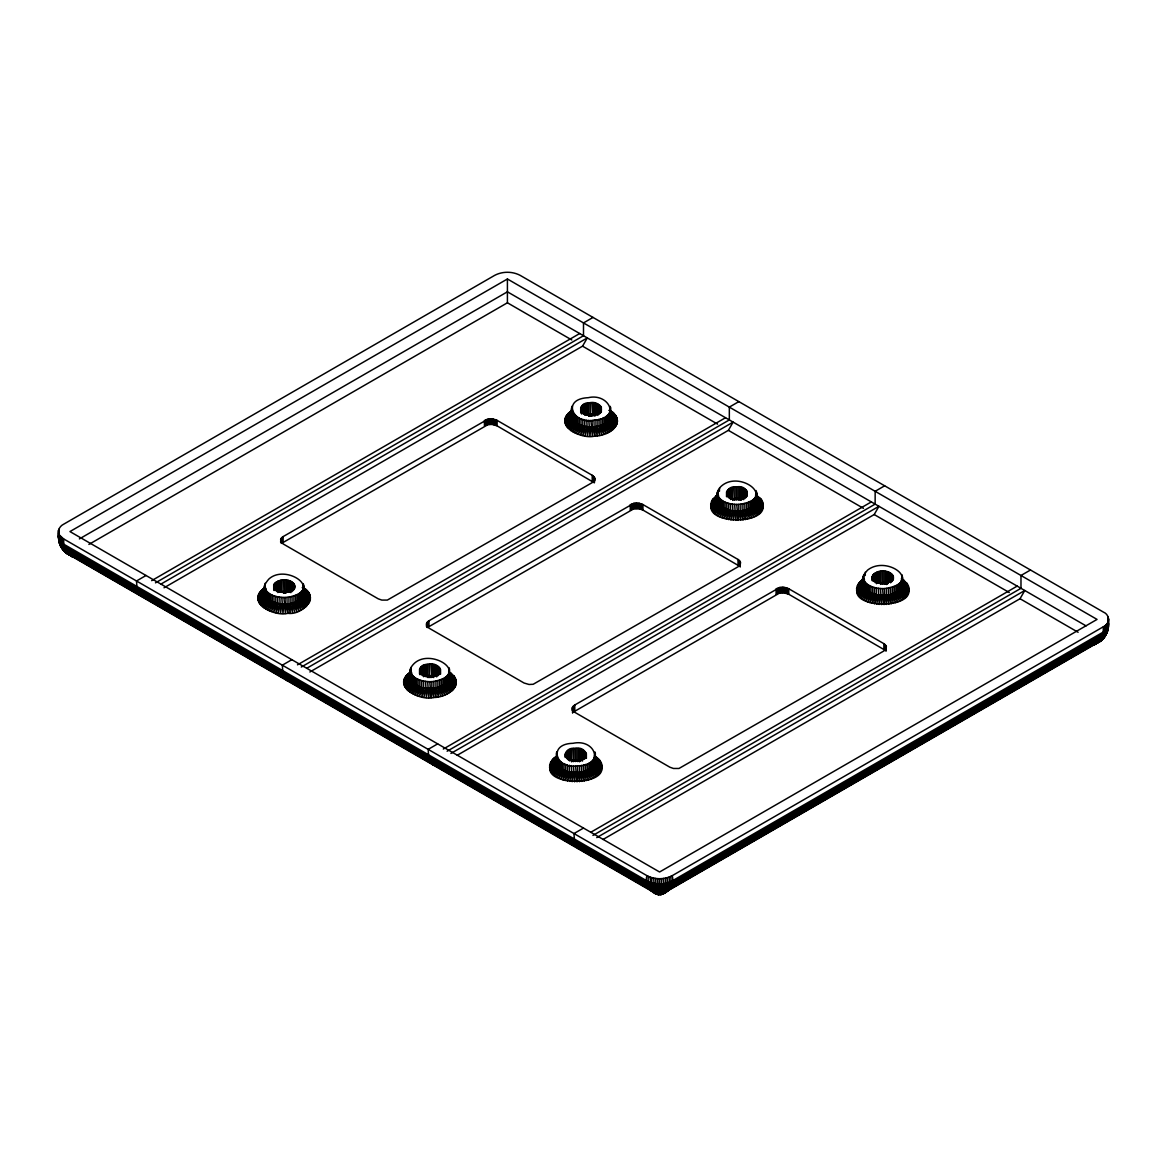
<?xml version="1.0" encoding="UTF-8"?>
<svg xmlns="http://www.w3.org/2000/svg" width="1167" height="1167" viewBox="0 0 1167 1167"><rect width="100%" height="100%" fill="white"/><g stroke="black" fill="none" stroke-linecap="round" stroke-linejoin="round"><path stroke-width="1.5" d="M557.184 755.837C520.949 789.767 630.705 789.767 594.47 755.837M718.347 494.414C682.111 528.33 791.868 528.33 755.633 494.414M864.178 578.599C827.943 612.529 937.699 612.529 901.464 578.599M303.828 585.994C309.868 615.68 244.982 605.877 268.891 579.022C286.192 563.209 324.951 590.254 288.074 597.256L287.826 613.302C273.443 617.226 243.772 600.99 265.536 587.453M433.905 681.44L431.834 681.63L431.834 688.209L433.657 697.487C444.058 697.749 462.351 688.647 454.123 676.262L448.566 673.213C453.19 684.65 436.195 689.347 427.662 688.18C414.898 689.741 403.476 674.526 413.497 664.183C429.894 646.635 471.833 673.84 433.905 681.44L433.657 697.487C419.274 701.425 389.603 685.175 411.368 671.652M579.722 765.64L579.474 781.686L577.665 772.408L577.665 765.815C604.973 765.917 595.812 738.375 572.968 743.306C547.075 743.846 555.988 769.957 577.665 765.815M595.068 420.018C573.464 425.736 560.408 398.881 588.299 397.684C608.795 392.783 621.486 418.209 595.068 420.018L594.805 436.064C580.422 439.988 550.766 423.752 572.53 410.215M740.885 504.217L740.637 520.249L738.813 510.971L738.813 504.392C779.118 499.17 738.959 468.361 720.477 486.96C700.433 514.837 764.37 521.343 756.493 491.745M886.716 588.401L886.453 604.448L884.644 595.17L884.644 588.576C924.424 582.698 887.27 554.413 867.533 570.167C843.624 597.023 908.495 606.825 902.456 577.14M1106.841 630.603L1107.585 628.867L1105.149 636.19L1098.76 642.229C1105.557 638.305 1109.598 630.034 1108.198 622.347L1107.775 630.472L1103.092 635.359L671.959 884.28C664.402 888.262 654.76 888.262 647.204 884.28L63.908 547.513L59.225 542.611L58.802 534.486L58.89 541.503L60.465 545.879L63.529 550.503L68.24 554.383C63.82 551.422 59.24 546.667 59.415 541.007L60.159 542.757M288.074 597.256L286.017 597.431L285.404 613.434L283.917 597.475C276.448 597.358 265.172 594.732 264.559 585.688M431.834 688.209L431.221 697.618L429.748 681.674C422.279 681.543 410.988 678.931 410.376 669.873M594.878 757.12L599.955 760.461L594.397 757.412C598.934 767.069 585.309 772.525 577.665 772.408L577.052 781.802L575.564 765.858M592.996 420.193L592.384 436.195L590.91 420.237M738.813 510.971L738.215 520.38L736.727 504.436C729.258 504.304 717.982 501.693 717.369 492.649M884.644 595.17L884.032 604.579L882.558 588.62C875.09 588.504 863.799 585.878 863.186 576.834M592.996 426.786C600.64 426.903 614.265 421.447 609.728 411.791L615.286 414.839C623.514 427.224 605.221 436.327 594.805 436.064L592.996 426.786C580.014 427.953 567.22 420.66 572.151 406.072M430.988 664.198L431.775 677.385L427.749 677.414L427.881 664.286C439.842 661.178 446.625 675.97 431.367 676.452C420.441 679.807 414.343 664.344 427.881 664.286M592.136 402.761L592.924 415.963L588.897 415.992L589.043 402.863C600.99 399.756 607.774 414.533 592.53 415.014C581.604 418.37 575.506 402.907 589.043 402.863M573.697 748.485L573.566 761.613L575.243 759.717L575.243 748.368C588.504 745.684 589.218 762.97 575.637 760.68C563.267 762.78 562.582 746.647 575.243 748.368M734.86 487.062L734.729 500.176L736.406 498.294L736.406 486.945C749.666 484.261 750.381 501.547 736.8 499.257C724.43 501.358 723.744 485.224 736.406 486.945M58.467 530.402L59.357 534.982L63.602 538.891L646.897 875.644C654.643 879.728 664.519 879.728 672.265 875.644L1103.399 626.737C1110.08 624.155 1110.08 614.688 1103.399 612.091L520.103 275.324C512.357 271.255 502.481 271.255 494.735 275.324L63.602 524.246C56.045 527.805 56.045 540.554 63.602 544.114L646.897 880.881C654.643 884.965 664.519 884.965 672.265 880.881L1103.399 631.974L1108.198 626.956L1108.65 619.414M59.225 542.611L58.467 535.638M61.092 544.435C60.728 550.984 68.605 554.31 73.113 557.184L65.41 552.356M657.575 878.62L658.421 894.622L661.47 894.476L1099.795 641.5L1103.092 635.359L1103.399 626.737M1103.486 637.094L1103.559 636.263M1101.59 640.202L1093.887 645.045L1104.084 637.518L1104.784 633.9M1105.908 632.281C1106.301 636.686 1101.984 639.939 1098.76 642.229M1108.548 626.446L1106.841 632.704L1104.784 635.738M283.917 604.068L282.968 613.434L281.83 597.402M429.748 688.253L428.785 697.618L427.662 681.586M590.91 426.83L589.948 436.195L588.824 420.164M577.665 772.408L575.564 772.452L574.616 781.802L573.478 765.785M736.727 511.029L735.779 520.38L734.641 504.348M882.558 595.214L881.596 604.579L880.472 588.547M280.62 539.446L280.941 541.853L283.129 543.924L378.239 598.831L381.799 600.086L387.342 600.086L592.223 482.613L594.411 480.541L594.732 478.134L592.223 475.29L497.113 420.383L492.182 418.924L488.01 419.113L283.129 536.601L280.941 538.658L280.62 542.188M426.436 623.645L426.772 626.052L428.96 628.109L524.056 683.016L529.001 684.475L533.173 684.285L738.04 566.797L740.228 564.74L740.564 562.334L738.04 559.474L642.944 504.567L639.37 503.313L633.827 503.313L428.96 620.786L426.772 622.857L426.436 626.387M572.268 707.829L572.589 710.236L574.777 712.308L669.887 767.215L673.461 768.469L678.99 768.469L883.871 650.982L886.059 648.925L886.38 646.518L883.871 643.673L788.761 588.766L783.83 587.307L779.658 587.497L574.777 704.985L572.589 707.042L572.268 710.572M281.83 603.995L280.547 613.302L279.774 597.198M427.662 688.18L426.363 697.487L425.605 681.382M588.824 426.757L587.526 436.064L586.768 419.96M575.564 772.452L573.478 772.364L572.195 781.686L571.422 765.581M734.641 510.942L733.343 520.249L732.584 504.144M880.472 595.141L879.174 604.448L878.415 588.343M717.559 491.438L717.399 500.439L710.659 505.88L717.369 499.228L717.982 490.257M646.897 875.644C644.344 885.272 650.646 891.559 658.421 894.622C649.567 893.353 647.233 884.017 648.4 876.432M278.14 613.04L279.774 603.777L275.806 612.66L277.761 603.441L277.761 596.862M423.971 697.224L425.605 687.976L421.623 696.845L423.592 687.64L423.592 681.047M585.134 435.802L586.768 426.538L582.785 435.422L584.755 426.218L584.755 419.624M569.802 781.423L571.422 772.16L573.478 772.364M730.95 520.001L732.584 510.738L728.616 519.607L730.571 510.402L730.571 503.808M876.782 604.185L878.415 594.922L874.433 603.806L876.402 594.601L876.402 588.008M1107.775 630.472L1108.533 623.484M651.58 890.975L656.642 892.843L655.591 878.43M672.265 875.644C674.497 884.834 669.041 891.938 660.741 894.622L661.587 878.62M569.408 765.246L569.408 771.825L567.454 781.029L571.422 772.16C564.274 771.81 552.589 765.669 557.447 757.12L551.714 760.461L556.965 756.902M273.72 584.915C273.749 594.47 291.429 594.791 294.77 586.928C293.719 577.869 277.688 577.753 273.72 584.915L273.72 589.773M872.157 576.95C874.973 568.679 892.419 568.825 893.411 578.073C889.881 585.674 874.068 585.63 872.157 576.95L872.157 580.189M659.588 878.678L659.195 894.695L654.541 890.523L653.666 878.109M275.835 596.41L275.835 602.989L273.53 612.15L277.761 603.441M421.652 680.594L421.652 687.188L419.361 696.334L423.592 687.64M582.814 419.172L582.814 425.751L580.524 434.912L584.755 426.218M567.483 764.793L567.483 771.372L565.178 780.533L569.408 771.825M728.646 503.356L728.646 509.95L726.341 519.096L730.571 510.402M874.462 587.555L874.462 594.134L872.172 603.295L876.402 594.601M655.343 892.172L657.692 894.476L651.449 889.662L650.048 877.103M273.982 595.826L273.982 602.42L271.357 611.523L275.835 602.989M419.814 680.025L419.814 686.619L417.173 695.707L421.652 687.188M580.976 418.603L580.976 425.182L578.336 434.284L582.814 425.751M565.63 764.21L565.63 770.803L563.005 779.906L567.483 771.372M726.793 502.787L726.793 509.381L724.167 518.469L728.646 509.95M872.624 586.986L872.624 593.565L869.984 602.668L874.462 594.134M1107.585 631.055L1104.493 637.109L1101.531 639.516L670.398 888.423L664.636 890.523L657.867 890.961L648.779 888.423L65.469 551.67L61.909 547.323L61.092 537.068M1095.186 643.44C1101.488 642.973 1109.306 632.718 1106.87 623.907M272.261 595.155L272.261 601.734L269.285 610.779L273.982 602.42M418.078 679.34L418.078 685.933L415.102 694.978L419.814 686.619M579.24 417.917L579.24 424.511L576.265 433.541L580.976 425.182M563.909 763.539L563.909 770.118L560.933 779.162L565.63 770.803M725.072 502.102L725.072 508.695L722.096 517.74L726.793 509.381M870.888 586.301L870.888 592.894L867.912 601.924L872.624 593.565M652.747 891.457L657.006 894.243C650.778 891.632 651.901 883.259 651.799 877.657M411.149 672.717L405.883 676.262L411.615 672.936L410.405 677.677L403.899 684.518L410.653 678.873L410.58 668.676M270.671 594.368L270.671 600.961L267.345 609.933L272.261 601.734M416.488 678.567L416.488 685.146L413.162 694.117L418.078 685.933M577.65 417.13L577.65 423.723L574.324 432.694L579.24 424.511M562.319 762.751L562.319 769.345L558.993 778.316L563.909 770.118M723.482 501.329L723.482 507.908L720.141 516.893L725.072 508.695M869.298 585.513L869.298 592.107L865.972 601.078L870.888 592.894M660.741 894.622C665 890.742 662.958 883.609 663.571 878.43M269.227 593.492L269.227 600.086L265.536 608.984L270.671 600.961M415.058 677.691L415.058 684.27L411.368 693.169L416.488 685.146M576.221 416.254L576.221 422.848L572.53 431.746L577.65 423.723M560.875 761.876L560.875 768.469L557.184 777.368L562.319 769.345M722.037 500.453L722.037 507.032L718.347 515.945L723.482 507.908M867.869 584.638L867.869 591.231L864.178 600.13L869.298 592.107M265.317 588.518L260.066 592.077L265.799 588.737L264.588 593.478L258.067 600.319L264.836 594.689L264.749 584.492M863.959 579.663L858.693 583.223L864.426 579.882L863.215 584.623L856.709 591.465L863.463 585.834L863.39 575.637M164.022 587.789L582.552 346.161L587.307 337.919L160.842 584.142M309.853 671.988L728.368 430.346L733.124 422.118L306.673 668.326M457.245 755.268L874.2 514.545L878.955 506.303L450.914 753.43M603.076 839.452L1020.031 598.729L1024.772 590.502L596.745 837.614M1106.01 633.273L1106.943 631.653M1101.984 638.451L1103.238 637.911L1099.737 641.587L1094.383 644.695L1100.569 640.873M656.642 892.843L663.819 892.172L665.365 886.672L665.511 878.109M286.017 604.025L287.826 613.302C301.976 615.534 320.794 596.687 302.822 587.453M269.227 600.086L263.902 607.949L267.958 599.123L267.958 592.53M576.221 422.848L570.882 430.711L574.952 421.885L574.952 415.292M415.058 684.27L409.719 692.133L413.789 683.308L413.789 676.729M722.037 507.032L716.713 514.895L720.768 506.084L720.768 499.491M560.875 768.469L555.55 776.332L559.606 767.507L559.606 760.913M867.869 591.231L862.53 599.094L866.6 590.269L866.6 583.675M279.132 580.714L279.132 592.063L285.156 591.348L285.944 593.201L283.931 593.142L285.156 591.348L285.156 579.999M262.429 606.825L267.958 599.123L261.145 605.629L266.878 598.087L266.878 591.509M569.408 429.587L574.952 421.885L568.139 428.391L573.858 420.849L573.858 414.27M408.26 691.01L413.789 683.308L406.977 689.814L412.695 682.287L412.695 675.693M572.589 712.526L779.658 592.982L783.83 592.792L788.761 594.251L885.52 650.471L885.52 644.972M715.24 513.772L720.768 506.084L713.956 512.576L719.689 505.048L719.689 498.455M554.077 775.209L559.606 767.507L552.793 774.013L558.526 766.471L558.526 759.892M861.071 597.971L866.6 590.269L859.787 596.775L865.506 589.233L865.506 582.654M656.729 892.405L662.448 892.405L665.73 891.092L667.174 886.234L667.364 877.657M265.988 590.414L265.988 596.993L260.066 604.375L266.878 598.087M572.968 413.176L572.968 419.77L567.045 427.137L573.858 420.849M411.805 674.599L411.805 681.192L405.883 688.559L412.695 682.287M718.799 497.361L718.799 503.954L712.877 511.321L719.689 505.048M557.636 758.798L557.636 765.377L551.714 772.758L558.526 766.471M864.616 581.56L864.616 588.139L858.693 595.52L865.506 589.233M265.172 583.296L265.303 595.856L259.176 603.062L265.988 596.993M572.282 412.039L572.282 418.617L566.17 425.824L572.968 419.77M411.134 673.461L411.134 680.055L405.007 687.246L411.805 681.192M718.113 496.223L718.113 502.817L711.987 510.008L718.799 503.954M556.951 757.646L556.951 764.239L550.839 771.445L557.636 765.377M863.799 574.456L863.945 587.001L857.818 594.207L864.616 588.139M668.662 890.421L662.156 894.243C669.479 891.821 669.566 883.404 669.129 877.103M588.897 415.992L590.59 414.095L590.59 402.746M427.749 677.414L429.427 675.518L429.427 664.183M882.237 571.13L882.237 582.479L880.56 584.375L880.691 571.247M264.836 594.689L258.52 601.705L265.303 595.856M571.815 410.857L571.815 417.45L565.499 424.467L572.282 418.617M410.653 678.873L404.336 685.89L411.134 680.055M717.647 495.041L717.647 501.635L711.33 508.666L718.113 502.817M556.484 756.479L556.484 763.058L550.168 770.089L556.951 764.239M863.463 585.834L857.147 592.851L863.945 587.001M571.742 407.254L571.567 416.254L565.047 423.081L571.815 417.45M717.399 500.439L710.878 507.28L717.647 501.635M556.396 752.875L556.236 761.861L549.715 768.703L556.484 763.058M662.754 893.951C670.471 891.734 671.536 883.156 670.762 876.432M594.411 477.347L594.411 482.832L497.113 425.867L492.182 424.423L488.01 424.613L281.48 543.399L281.48 537.914M739.688 560.787L739.688 566.272L642.944 510.067L639.37 508.797L633.827 508.797L427.312 627.583L427.312 622.099M740.987 487.383L740.987 498.732L734.86 498.397L732.745 500.395L733.357 487.295M581.224 749.199L581.224 760.548L573.697 759.834L571.582 761.818L572.195 748.733M264.588 593.478L257.849 598.919L264.559 592.282L257.849 597.519M571.567 416.254L564.828 421.681L571.538 415.044L564.828 420.28M410.405 677.677L403.665 683.118L410.376 676.466L403.665 681.703M556.236 761.861L549.497 767.303L556.207 760.665L549.497 765.902M863.215 584.623L856.476 590.064L863.186 583.427L856.476 588.664M710.659 504.465L717.369 499.228M258.067 596.118L264.749 591.071L258.52 594.732L265.172 589.889L259.176 593.376L265.799 588.737M565.047 418.88L571.742 413.833L565.499 417.494L572.151 412.651L566.17 416.152L572.778 411.499L567.045 414.839L572.311 411.28M403.899 680.303L410.58 675.27L404.336 678.931L410.988 674.088L410.988 667.495M710.878 503.079L717.559 498.032L711.33 501.693L717.982 496.85L711.987 500.337L718.609 495.698L712.877 499.024L717.865 495.231M549.715 764.502L556.396 759.454L550.168 763.116L556.819 758.273L556.819 751.679M856.709 587.264L863.39 582.216L857.147 585.878L863.799 581.035L857.818 584.536L864.426 579.882M411.615 672.936L405.007 677.575L410.988 674.088M557.447 757.12L550.839 761.759L556.819 758.273M1099.037 641.121L1095.054 643.878L1102.29 639.472M265.055 588.27L261.145 590.808L265.259 588.431M572.049 411.047L568.139 413.57L572.253 411.192M410.886 672.469L406.977 675.007L411.09 672.615M556.717 756.654L552.793 759.192L556.907 756.814M863.697 579.43L859.787 581.954L863.901 579.576M265.011 588.008L262.429 589.612L265.055 588.095M410.842 672.207L408.26 673.811L410.872 672.294M717.822 494.968L715.24 496.573L717.865 495.056M556.659 756.391L554.077 757.996L556.703 756.479M863.653 579.153L861.071 580.758L863.682 579.255M507.412 278.986L69.947 531.568L659.588 871.997L1097.053 619.414L507.412 278.986L507.412 302.778L88.896 544.42M79.385 538.921L507.412 291.808L1086.054 625.877M146.021 575.491L136.51 580.976L137.195 591.129L141.163 596.468M593.011 317.424L583.5 322.923L583.5 335.731L155.474 582.858M151.666 580.655L579.693 333.529M291.852 659.676L282.341 665.175L283.027 675.328L286.98 680.667M738.842 401.623L729.331 407.108L729.331 419.916L301.29 667.043M297.483 664.84L725.524 417.728M437.669 743.875L428.158 749.36L428.843 759.513L432.811 764.852M884.659 485.808L875.148 491.292L875.148 504.115L447.121 751.227M443.314 749.039L871.341 501.912M583.5 828.059L573.989 833.559L574.675 843.712L578.628 849.051M1030.49 570.007L1020.979 575.491L1020.979 588.299L592.938 835.426M590.706 832.319L1017.172 586.111M1101.692 639.283L1102.844 638.714M662.448 892.405L659.968 894.695L659.588 893.061L658.144 892.536M659.588 893.061L661.018 892.536M596.556 403.592L596.556 414.927L590.59 414.095L586.111 414.825L586.111 403.476M435.408 665.015L435.408 676.364L429.427 675.518L424.948 676.247L424.948 664.898M886.818 571.567L886.818 582.917L877.759 583.208L877.759 571.859M662.52 892.843L666.415 891.457M734.86 498.397L731.942 499.009L731.942 487.66M573.697 759.834L570.78 760.446L570.78 749.097M736.727 504.436L738.813 504.392M283.917 597.475L286.017 597.431M882.558 588.62L884.644 588.576M429.748 681.674L431.834 681.63M285.156 591.348L289.576 592.165L289.576 580.816M60.13 536.061L60.99 546.36L65.016 550.591M62.128 546.958L62.916 549.657L66.431 553.012L72.617 556.849L63.762 550.051M756.493 498.324L763.101 503.079L756.128 497.142L761.993 500.337L755.56 495.975L756.493 498.324L763.335 504.48L756.639 499.534L763.335 505.88L756.552 500.745L756.639 492.941M902.456 583.719L909.151 588.664L902.324 582.523L908.933 587.264L901.96 581.326L907.824 584.536L901.376 580.174L902.456 583.719L909.151 590.064L902.368 584.93L902.324 575.929M755.56 495.975L761.117 499.024L755.676 494.691M901.376 580.174L906.934 583.223L902.106 579.576M303.683 584.784L303.741 593.784L310.524 598.919L303.828 592.573L302.749 589.029L308.307 592.077L303.23 588.737M610.253 411.397L615.286 414.839L610.21 411.499M303.274 588.635L307.213 590.808L302.224 587.643M594.922 757.018L598.861 759.192L595.126 756.814L595.082 763.364L601.501 770.089L594.557 764.531L594.557 757.937M609.203 410.303L614.207 413.57L609.203 410.405M902.091 579.372L904.571 580.758L901.493 578.876M303.449 588.226L305.929 589.612L302.866 587.73M449.28 672.425L454.123 676.262L449.295 672.615L449.266 679.165L455.67 685.89L448.741 680.332L448.741 673.753M595.097 756.61L597.592 757.996L594.514 756.114M507.412 302.778L571.801 339.962M582.552 346.161L717.617 424.146M728.368 430.346L863.449 508.331M874.2 514.545L1009.28 592.53M1020.031 598.729L1078.118 632.281M656.408 893.951L67.205 553.654L63.908 547.513L63.602 538.891M654.016 891.851L658.421 894.622M609.845 410.492L612.923 412.374L609.816 410.215M448.682 671.929L451.76 673.811L448.653 671.652M66.242 553.027L68.24 554.383M609.728 411.791L616.161 416.152L610.312 412.943L610.312 406.364M594.397 757.412L600.83 761.759L594.98 758.565L594.98 751.986M448.566 673.213L455.013 677.575L449.149 674.38L449.149 667.787M302.749 589.029L309.182 593.376L303.318 590.181L303.318 583.602M885.33 571.29L885.33 582.639L887.46 584.098M739.499 487.106L739.499 498.455L741.628 499.899M578.351 748.528L578.351 759.877L580.466 761.336M901.96 581.326L908.48 585.878M756.128 497.142L762.664 501.693M616.832 417.494L610.312 412.943L617.285 418.88L610.662 414.139L617.503 420.28L610.808 415.335L617.503 421.681L610.72 416.546L610.662 407.546M601.501 763.116L594.98 758.565L601.953 764.502L595.33 759.761L602.172 765.902L595.476 760.957L602.172 767.303L595.389 762.168L595.33 753.167M455.67 678.931L449.149 674.38L456.122 680.303L449.514 675.562L456.341 681.703L449.645 676.772L456.341 683.118L449.558 677.969L449.514 668.983M309.853 594.732L303.318 590.181L310.291 596.118L303.683 591.377L310.524 597.519L303.828 592.573M650.5 890.421L651.551 891.15M594.922 416.138L592.136 414.11L590.91 415.919L590.59 414.095M901.96 574.747L902.076 586.126L908.933 591.465L902.368 584.93M756.128 490.548L756.245 501.927L763.101 507.28L756.552 500.745M610.414 411.149L610.414 417.742L617.285 423.081L610.72 416.546M595.082 763.364L601.953 768.703L595.389 762.168M449.266 679.165L456.122 684.518L449.558 677.969M303.435 588.387L303.435 594.98L310.291 600.319L303.741 593.784M901.551 580.699L901.551 587.293L908.48 592.851L902.076 586.126M755.72 496.515L755.72 503.108L762.664 508.666L756.245 501.927M609.903 412.316L609.903 418.909L616.832 424.467L610.414 417.742M302.909 589.554L302.909 596.147L309.853 601.705L303.435 594.98M64.71 551.626L72.223 556.455L64.156 550.853M901.551 587.293L907.824 594.207L900.807 588.431L900.807 581.837M755.72 503.108L761.993 510.008L754.991 504.232L754.991 497.638M609.903 418.909L616.161 425.824L609.159 420.047L609.159 413.454M594.557 764.531L600.83 771.445L593.828 765.654L593.828 759.075M448.741 680.332L455.013 687.246L447.997 681.47L447.997 674.876M302.909 596.147L309.182 603.062L302.18 597.271L302.18 590.692M906.934 595.52L900.807 588.431L905.855 596.775L899.874 589.495L899.874 582.917M761.117 511.321L754.991 504.232L760.023 512.576L754.042 505.311L754.042 498.717M615.286 427.137L609.159 420.047L614.207 428.391L608.226 421.127L608.226 414.533M599.955 772.758L593.828 765.654L598.861 774.013L592.88 766.734L592.88 760.155M454.123 688.559L447.997 681.47L453.044 689.814L447.063 682.549L447.063 675.956M308.307 604.375L302.18 597.271L307.213 605.629L301.232 598.35L301.232 591.771M898.736 583.923L898.736 590.517L904.571 597.971L899.874 589.495M752.919 499.739L752.919 506.332L758.74 513.772L754.042 505.311M607.088 415.54L607.088 422.133L612.923 429.587L608.226 421.127M591.757 761.161L591.757 767.755L597.592 775.209L592.88 766.734M445.925 676.977L445.925 683.556L451.76 691.01L447.063 682.549M300.109 592.778L300.109 599.371L305.929 606.825L301.232 598.35M62.216 547.877L59.415 543.209M897.423 584.871L897.423 591.45L903.098 599.094L898.736 590.517M751.606 500.672L751.606 507.266L757.281 514.895L752.919 506.332M605.775 416.488L605.775 423.067L611.45 430.711L607.088 422.133M590.444 762.109L590.444 768.688L596.118 776.332L591.757 767.755M444.612 677.91L444.612 684.504L450.287 692.133L445.925 683.556M298.796 593.726L298.796 600.305L304.47 607.949L300.109 599.371M895.95 585.717L895.95 592.311L901.464 600.13L897.423 591.45M750.118 501.533L750.118 508.112L755.633 515.945L751.606 507.266M604.302 417.334L604.302 423.927L609.816 431.746L605.775 423.067M588.956 762.955L588.956 769.549L594.47 777.368L590.444 768.688M443.139 678.771L443.139 685.35L448.653 693.169L444.612 684.504M297.308 594.572L297.308 601.165L302.822 608.984L298.796 600.305M894.316 586.476L894.316 593.069L899.655 601.078L895.95 592.311M748.499 502.291L748.499 508.87L753.838 516.893L750.118 508.112M602.668 418.092L602.668 424.686L608.007 432.694L604.302 423.927M587.337 763.714L587.337 770.308L592.676 778.316L588.956 769.549M441.505 679.53L441.505 686.108L446.859 694.117L443.139 685.35M295.689 595.33L295.689 601.924L301.028 609.933L297.308 601.165M885.33 582.639L886.57 584.521L883.798 582.493L883.798 571.144M739.499 498.455L740.753 500.322L737.967 498.309L737.967 486.96M578.351 759.877L579.591 761.759L576.804 759.732L576.804 748.383M892.565 587.132L892.565 593.726L897.715 601.924L894.316 593.069M746.734 502.948L746.734 509.527L751.898 517.74L748.499 508.87M600.917 418.749L600.917 425.342L606.067 433.541L602.668 424.686M585.571 764.37L585.571 770.964L590.735 779.162L587.337 770.308M439.755 680.171L439.755 686.765L444.904 694.963L441.505 686.108M293.924 595.987L293.924 602.58L299.088 610.779L295.689 601.924M60.057 543.793L58.452 538.585M884.586 584.346L883.798 582.493L882.558 584.288L882.237 582.479M738.755 500.147L737.967 498.309L736.742 500.103L736.406 498.294M577.592 761.584L576.804 759.732L575.579 761.526L575.243 759.717M892.565 593.726L895.643 602.668L890.698 594.266L890.698 587.672M746.734 509.527L749.827 518.469L744.867 510.067L744.867 503.488M600.917 425.342L603.995 434.284L599.05 425.882L599.05 419.289M585.571 770.964L588.664 779.906L583.704 771.504L583.704 764.91M439.755 686.765L442.833 695.707L437.888 687.305L437.888 680.726M293.924 602.58L297.016 611.523L292.056 603.12L292.056 596.527M665.161 891.851L661.47 894.476L663.819 892.172M893.47 603.295L890.698 594.266L891.194 603.806L888.743 594.689L888.743 588.095M747.639 519.096L744.867 510.067L745.377 519.607L742.912 510.504L742.912 503.911M601.822 434.912L599.05 425.882L599.546 435.422L597.081 426.305L597.081 419.712M586.476 780.533L583.704 771.504L584.215 781.029L581.75 771.927L581.75 765.333M440.659 696.334L437.888 687.305L438.384 696.845L435.933 687.728L435.933 681.149M294.828 612.15L292.056 603.12L292.567 612.66L290.102 603.543L290.102 596.95M60.159 544.843L62.478 548.782L64.812 550.43L648.108 887.183C655.11 890.873 664.052 890.873 671.054 887.183L1102.188 638.276L1104.463 636.642L1105.543 633.593L1105.908 624.928M886.716 594.995L888.86 604.185L888.743 594.689M740.885 510.796L743.029 520.001L742.912 510.504M595.068 426.611L597.198 435.802L597.081 426.305M579.722 772.233L581.866 781.423L581.75 771.927M433.905 688.034L436.05 697.224L435.933 687.728M288.074 603.85L290.218 613.04L290.102 603.543M429.427 675.518L429.762 677.341L430.988 675.547L433.759 677.56L432.519 675.693L432.519 664.344M283.931 593.142L283.596 579.984M58.35 536.791L58.467 537.958M1108.533 618.262L1108.533 625.804M1108.198 617.11L1108.096 628.736L1103.326 633.725L672.192 882.631C664.49 886.687 654.672 886.687 646.985 882.631L63.674 545.864L58.904 540.875L58.802 529.264M1107.643 622.842L1106.739 633.2L1102.713 636.89L671.579 885.797C664.256 889.662 654.906 889.662 647.583 885.797L64.287 549.03L60.261 545.339L59.357 534.982M1104.741 625.877L1103.982 636.073L1100.729 640.595L669.595 889.502L664.256 891.442L657.998 891.851L649.567 889.502L66.271 552.75L63.018 548.213L62.259 538.016M893.353 576.279L893.353 579.518M892.988 575.404L892.988 580.262M892.405 574.572L892.405 581.049M891.617 573.799L891.617 581.895M890.64 573.085L890.64 582.814M889.502 572.472L889.502 582.202M888.218 571.961L888.218 583.31M886.059 645.73L886.059 651.215M884.776 644.286L884.776 649.771M883.871 643.673L883.871 649.158M879.189 571.494L879.189 582.844M876.446 572.341L876.446 583.69M875.265 572.924L875.265 582.654M874.243 573.61L874.243 581.72M873.412 574.368L873.412 580.86M872.785 575.185L872.785 580.057M872.362 576.06L872.362 580.918M865.272 572.195L865.272 575.491M788.761 588.766L788.761 594.251M787.696 588.226L787.696 593.726M786.5 587.803L786.5 593.303M785.201 587.497L785.201 592.982M783.83 587.307L783.83 592.792M782.43 587.249L782.43 592.734M781.015 587.307L781.015 592.792M779.658 587.497L779.658 592.982M778.36 587.803L778.36 593.303M777.149 588.226L777.149 593.726M776.084 588.766L776.084 594.251M747.157 491.219L747.157 496.077M746.574 490.373L746.574 496.865M745.786 489.6L745.786 497.711M744.809 488.9L744.809 498.63M743.671 488.287L743.671 499.636M742.387 487.777L742.387 499.126M740.228 561.531L740.228 567.031M738.959 560.087L738.959 565.587M738.04 559.474L738.04 564.974M730.63 488.156L730.63 499.491M729.448 488.74L729.448 498.469M728.427 489.425L728.427 497.521M727.595 490.184L727.595 496.661M726.953 491.001L726.953 495.858M726.53 491.861L726.53 496.734M719.441 487.996L719.441 491.292M642.944 504.567L642.944 510.067M641.865 504.042L641.865 509.527M640.668 503.619L640.668 509.104M639.37 503.313L639.37 508.797M637.999 503.123L637.999 508.608M636.598 503.05L636.598 508.549M635.198 503.123L635.198 508.608M633.827 503.313L633.827 508.797M632.529 503.619L632.529 509.104M631.332 504.042L631.332 509.527M630.253 504.567L630.253 510.067M601.326 407.02L601.326 411.878M600.742 406.189L600.742 412.666M599.969 405.416L599.969 413.512M598.992 404.701L598.992 414.431M597.84 404.088L597.84 415.437M595.17 403.184L595.17 414.533M594.732 478.134L594.732 480.877M593.872 476.588L593.872 482.088M593.682 402.907L593.682 414.256M593.128 475.903L593.128 481.387M592.223 475.29L592.223 480.775M587.541 403.111L587.541 414.46M586.359 753.517L586.359 758.375M585.994 752.642L585.994 757.5M585.411 751.811L585.411 758.287M584.798 403.957L584.798 415.306M584.623 751.023L584.623 759.133M583.617 404.541L583.617 414.27M583.646 750.323L583.646 758.433M582.596 405.226L582.596 413.337M582.508 749.71L582.508 761.059M581.764 405.985L581.764 414.095M581.122 406.802L581.122 413.293M580.714 407.677L580.714 412.535M579.824 748.806L579.824 760.155M574.777 704.985L574.777 710.47M573.872 705.597L573.872 711.082M573.128 706.298L573.128 711.782M572.589 707.042L572.589 712.993M569.467 749.579L569.467 760.928M568.285 750.162L568.285 759.892M567.264 750.848L567.264 758.958M566.433 751.606L566.433 758.083M565.791 752.423L565.791 757.295M565.368 753.298L565.368 756.537M565.178 754.188L565.178 757.427M497.113 420.383L497.113 425.867M496.048 419.857L496.048 425.342M494.852 419.42L494.852 424.919M493.539 419.113L493.539 424.613M492.182 418.924L492.182 424.423M490.767 418.865L490.767 424.35M489.367 418.924L489.367 424.423M488.01 419.113L488.01 424.613M486.697 419.42L486.697 424.919M485.501 419.857L485.501 425.342M484.436 420.383L484.436 425.867M440.543 669.318L440.543 674.19M440.178 668.443L440.178 673.315M439.594 667.612L439.594 674.103M438.807 666.838L438.807 674.949M437.829 666.138L437.829 675.868M436.691 665.526L436.691 676.875M434.007 664.621L434.007 675.97M428.96 620.786L428.96 626.285M428.041 621.413L428.041 626.898M426.772 622.857L426.772 626.971M426.378 664.534L426.378 675.883M423.636 665.38L423.636 676.729M422.454 665.978L422.454 675.693M421.433 666.649L421.433 674.759M420.601 667.407L420.601 673.899M419.974 668.239L419.974 674.716M419.551 669.099L419.551 673.972M294.711 585.134L294.711 588.372M294.347 584.259L294.347 589.116M293.763 583.427L293.763 589.904M292.975 582.639L292.975 590.75M291.998 581.939L291.998 591.669M290.86 581.326L290.86 592.676M288.176 580.422L288.176 591.771M286.688 580.145L286.688 591.494M283.129 536.601L283.129 542.086M282.224 537.214L282.224 542.713M282.049 580.101L282.049 591.45M280.941 538.658L280.941 542.772M280.547 580.349L280.547 591.698M277.819 581.195L277.819 592.544M276.637 581.779L276.637 591.509M275.616 582.464L275.616 590.575M274.785 583.223L274.785 589.714M274.143 584.04L274.143 590.531M572.005 410.784L569.408 412.374L572.034 410.872"/></g></svg>
